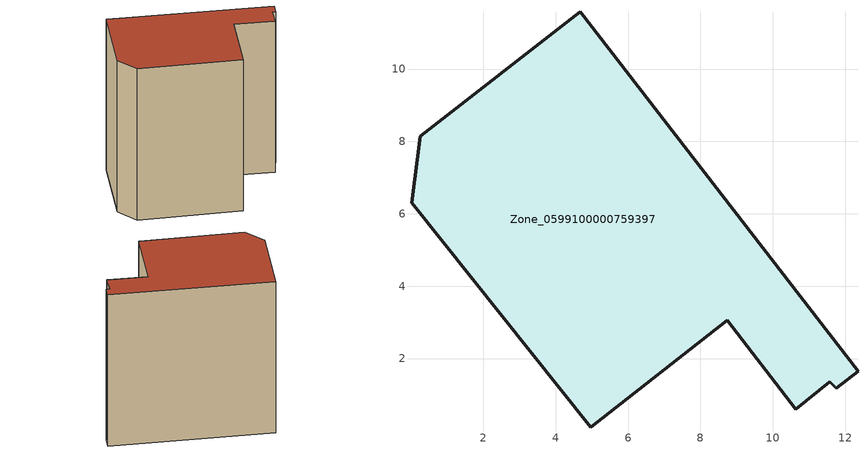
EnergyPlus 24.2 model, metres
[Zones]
Zone_0599100000759397
 floor ground (C_G): 0.02,6.31 0.26,8.15 4.67,11.59 12.35,1.65 11.75,1.18 11.57,1.36 10.64,0.6 8.74,3.06 4.98,0.1 z0
 wall outside (C_F): 10.64,0.6 11.57,1.36 11.75,1.18 12.35,1.65 4.67,11.59 0.26,8.15 0.02,6.31 4.98,0.1 8.74,3.06 10.64,0.6 z0:13.44
 roof outside (C_R): 4.98,0.1 8.74,3.06 10.64,0.6 11.57,1.36 11.75,1.18 12.35,1.65 4.67,11.59 0.26,8.15 0.02,6.31 z13.44
[BUILDING]
Pand.0599100000759397: North Axis=0; Terrain=City; Loads Convergence Tolerance Value=0.04; Temperature Convergence Tolerance Value=0.4; Solar Distribution=FullExterior; Maximum Number of Warmup Days=25; Minimum Number of Warmup Days=1
[Site:Location]
Rotterdam.The.Hague.AP_ZH_NLD Design_Conditions: Latitude=51.96; Longitude=4.45; Time Zone=1; Elevation=-4.5
[SITE:GROUNDTEMPERATURE:BUILDINGSURFACE]
18, 18, 18, 18, 18, 18, 18, 18, 18, 18, 18, 18
[MATERIAL] Thermal Absorptance=0.9; Solar Absorptance=0.7; Visible Absorptance=0.7
Name | Roughness | Thickness | Conductivity | Density | Specific Heat
G.TI.1946 | MediumSmooth | 0.15 | 1 | 540 | 1210
F.TI.1946 | Rough | 0.3 | 0.857143 | 1920 | 840
R.TI.1946 | MediumRough | 0.2 | 0.1 | 1500 | 1000
[CONSTRUCTION]
C_G: G.TI.1946
C_F: F.TI.1946
C_R: R.TI.1946
[ZONE]
Zone_0599100000759397: Type=1; Multiplier=1; Ceiling Height=Autocalculate; Volume=Autocalculate; Floor Area=autocalculate; Part of Total Floor Area=Yes
[ZONEINFILTRATION:DESIGNFLOWRATE]
Infil_Zone_0599100000759397: Zone or ZoneList or Space or SpaceList=Zone_0599100000759397; Schedule=AlwaysOn; Design Flow Rate Calculation Method=Flow/Area; Flow Rate per Floor Area=0.003; Constant Term Coefficient=1; Temperature Term Coefficient=0; Velocity Term Coefficient=0; Velocity Squared Term Coefficient=0
[HVACTEMPLATE:ZONE:IDEALLOADSAIRSYSTEM]
Zone_0599100000759397: Maximum Heating Supply Air Temperature=50; Minimum Cooling Supply Air Temperature=13; Maximum Heating Supply Air Humidity Ratio=0.0156; Minimum Cooling Supply Air Humidity Ratio=0.0077; Heating Limit=NoLimit; Cooling Limit=NoLimit; Dehumidification Control Type=ConstantSensibleHeatRatio; Cooling Sensible Heat Ratio=0.7; Dehumidification Setpoint=60; Humidification Control Type=None; Humidification Setpoint=30; Outdoor Air Method=None; Outdoor Air Flow Rate per Person=0.00944; Outdoor Air Flow Rate per Zone Floor Area=0; Outdoor Air Flow Rate per Zone=0; Demand Controlled Ventilation Type=None; Outdoor Air Economizer Type=NoEconomizer; Heat Recovery Type=None; Sensible Heat Recovery Effectiveness=0.7; Latent Heat Recovery Effectiveness=0.65
[ZONECONTROL:THERMOSTAT]
ThermostatControl_Zone_0599100000759397: Zone or ZoneList=Zone_0599100000759397; Control Type Schedule=DualSetpointControlType; Control 1=Thermostat_Zone_0599100000759397; Temperature Difference Between Cutout And Setpoint=0
[THERMOSTATSETPOINT:DUALSETPOINT]
Thermostat_Zone_0599100000759397: Heating Setpoint Temperature Schedule=HeatingSetpoint_Zone_0599100000759397; Cooling Setpoint Temperature Schedule=CoolingSetpoint_Zone_0599100000759397
[SCHEDULE:COMPACT]
HeatingSetpoint_Zone_0599100000759397: Through: 12/31, For: AllDays, Until: 24:00, 21
CoolingSetpoint_Zone_0599100000759397: Through: 12/31, For: AllDays, Until: 24:00, 24
DualSetpointControlType: Through: 12/31, For: AllDays, Until: 24:00, 4
AlwaysOn: Through: 12/31, For: AllDays, Until: 24:00, 1
